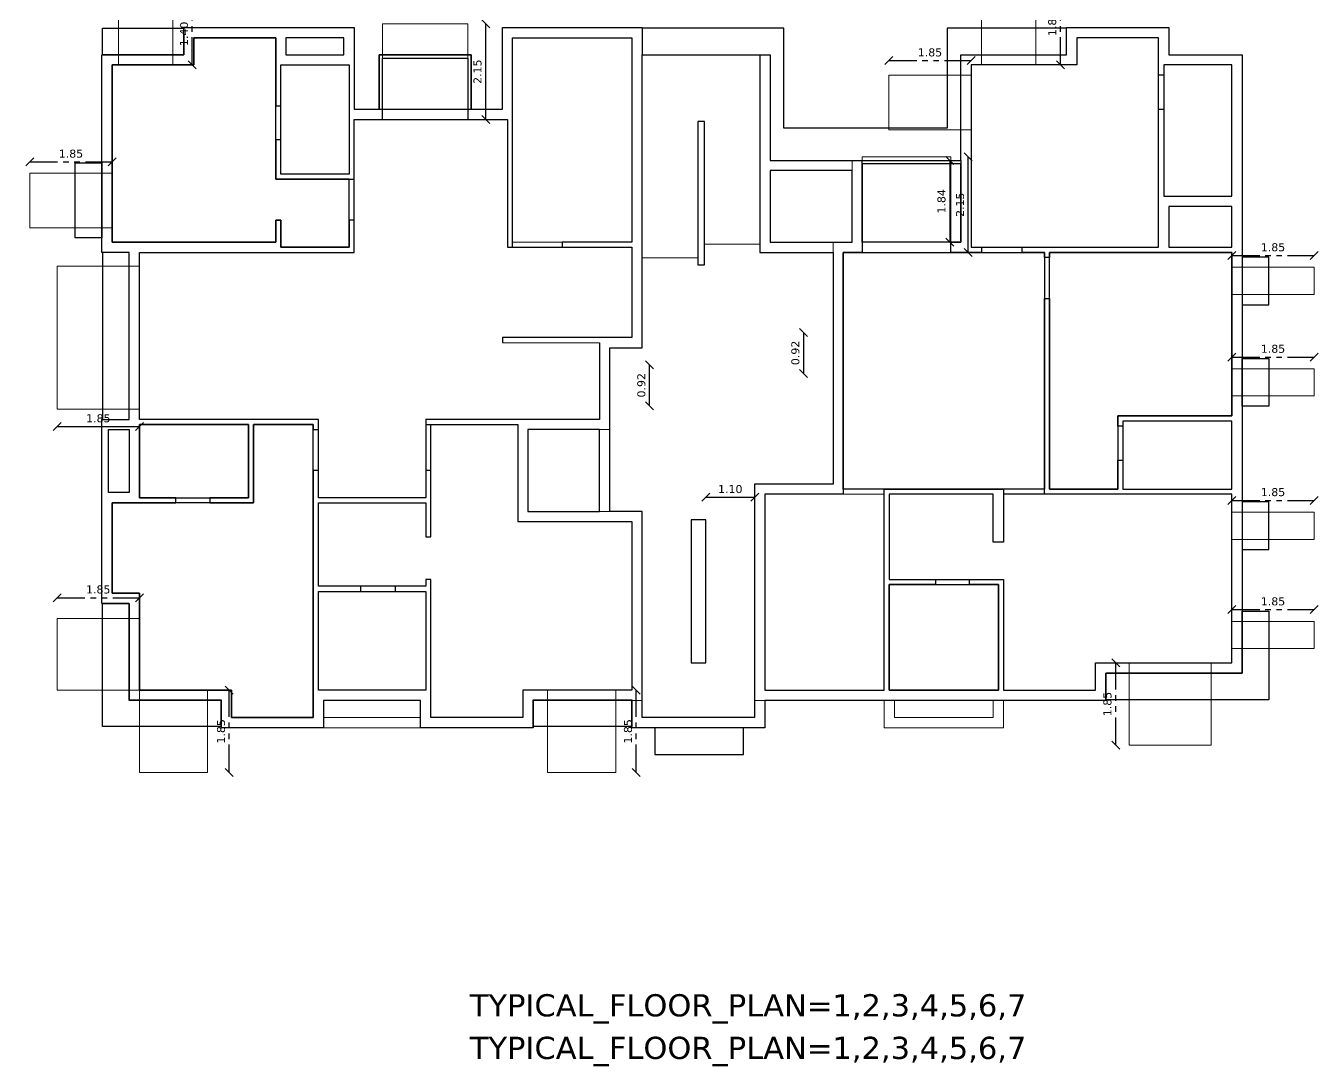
# Model space of a CAD drawing. Header units: metres. Extents: x 609 to 1377, y 679 to 857.
# Drawn here: x 1028.93 to 1057.99, y 767.67 to 791.08 of the extents above; entities that cross this region are included whole.
import ezdxf

# ---------------------------------------------------------------- set-up
doc = ezdxf.new("R2010")
doc.units = ezdxf.units.M
doc.header["$MEASUREMENT"] = 0
doc.header["$PDMODE"] = 2
doc.header["$PDSIZE"] = 50
doc.linetypes.add('PHANTOM2', pattern=[1.25, 0.625, -0.125, 0.125, -0.125, 0.125, -0.125])
doc.layers.get('0').update_dxf_attribs({"lineweight": 0})
doc.layers.get('Defpoints').update_dxf_attribs({"lineweight": 0})
for name, color, linetype in [('BLK_1_FLR_1_AC_ROOM_1', 117, 'Continuous'), ('BLK_1_FLR_1_AC_ROOM_2', 117, 'Continuous'), ('BLK_1_FLR_1_AC_ROOM_3', 117, 'Continuous'), ('BLK_1_FLR_1_AC_ROOM_4', 117, 'Continuous'), ('BLK_1_FLR_1_AC_ROOM_5', 117, 'Continuous'), ('BLK_1_FLR_1_AC_ROOM_6', 117, 'Continuous'), ('BLK_1_FLR_1_BALCONY_1', 5, 'Continuous'), ('BLK_1_FLR_1_BLT_UP_AREA', 1, 'Continuous'), ('BLK_1_FLR_1_BLT_UP_AREA_DEDUCT', 1, 'Continuous'), ('BLK_1_FLR_1_CARPET_AREA', 10, 'Continuous'), ('BLK_1_FLR_1_CHAJJA', 6, 'Continuous'), ('BLK_1_FLR_1_EXIT_WIDTH_DOOR', 2, 'Continuous'), ('BLK_1_FLR_1_EXIT_WIDTH_STAIR', 1, 'Continuous'), ('BLK_1_FLR_1_LIFT_1', 30, 'Continuous'), ('BLK_1_FLR_1_REGULAR_ROOM_1', 117, 'Continuous'), ('BLK_1_FLR_1_REGULAR_ROOM_2', 117, 'Continuous'), ('BLK_1_FLR_1_WC_BATH', 223, 'Continuous'), ('BLK_1_LVL_1_BLDG_FOOT_PRINT', 1, 'Continuous'), ('BLK_1_PROJECTED_BALCONY', 5, 'Continuous')]:
    doc.layers.add(name, color=color, linetype=linetype)
for name, color, linetype, lineweight in [('BLK_1_FLR_1_ACROOM_1_LIGHT_VENTILATION_1', 232, 'Continuous', 0), ('BLK_1_FLR_1_ACROOM_2_LIGHT_VENTILATION_1', 232, 'Continuous', 0), ('BLK_1_FLR_1_ACROOM_2_LIGHT_VENTILATION_2', 232, 'Continuous', 0), ('BLK_1_FLR_1_ACROOM_3_LIGHT_VENTILATION_1', 232, 'Continuous', 0), ('BLK_1_FLR_1_ACROOM_4_LIGHT_VENTILATION_1', 232, 'Continuous', 0), ('BLK_1_FLR_1_ACROOM_4_LIGHT_VENTILATION_2', 232, 'Continuous', 0), ('BLK_1_FLR_1_ACROOM_5_LIGHT_VENTILATION_1', 232, 'Continuous', 0), ('BLK_1_FLR_1_ACROOM_5_LIGHT_VENTILATION_2', 232, 'Continuous', 0), ('BLK_1_FLR_1_ACROOM_6_LIGHT_VENTILATION_1', 232, 'Continuous', 0), ('BLK_1_FLR_1_ACROOM_6_LIGHT_VENTILATION_2', 232, 'Continuous', 0), ('BLK_1_FLR_1_ACROOM_6_LIGHT_VENTILATION_3', 232, 'Continuous', 0), ('BLK_1_FLR_1_FIRESTAIR_1', 1, 'Continuous', 0), ('BLK_1_FLR_1_KITCHEN', 163, 'Continuous', 0), ('BLK_1_FLR_1_ROOM_1_LIGHT_VENTILATION_1', 232, 'Continuous', 0), ('BLK_1_FLR_1_ROOM_1_LIGHT_VENTILATION_2', 232, 'Continuous', 0), ('BLK_1_FLR_1_ROOM_2_LIGHT_VENTILATION_1', 232, 'Continuous', 0), ('BLK_1_FLR_1_UNITFA', 234, 'Continuous', 0), ('BLK_1_FLR_1_UNITFA_DEDUCT', 234, 'Continuous', 0)]:
    doc.layers.add(name, color=color, linetype=linetype, lineweight=lineweight)
doc.layers.add('BLK_1_FLR_1_DA_LIFT_1', color=30, linetype='Continuous', plot=False)
doc.styles.get("Standard").update_dxf_attribs({"font": 'verdana.ttf', "height": 0.18})
doc.dimstyles.get("Standard").update_dxf_attribs({"dimscale": 0, "dimtxt": 0.18, "dimasz": 0.18, "dimexe": 0.18, "dimexo": 0.0625, "dimgap": 0.09, "dimtad": 1, "dimtoh": 1, "dimzin": 0, "dimdsep": 46, "dimtxsty": 'Standard', "dimblk": 'OBLIQUE', "dimcen": 0.09, "dimse1": 1, "dimse2": 1, "dimadec": 0, "dimazin": 0, "dimtfac": 1, "dimtofl": 0, "dimtmove": 0, "dimatfit": 3, "dimldrblk": 'OBLIQUE', "dimfxl": 1, "dimtolj": 1, "dimtzin": 0, "dimarcsym": 0})

# ---------------------------------------------------------------- blocks, each defined once
blk = doc.blocks.new('_Oblique')
at = {"color": 0, "linetype": 'ByBlock', "lineweight": -2}
blk.add_line((-0.5, -0.5), (0.5, 0.5), dxfattribs=at)
blk = doc.blocks.new('*D150')
at = {"layer": 'BLK_1_FLR_1_ROOM_1_LIGHT_VENTILATION_1', "color": 0, "lineweight": -2}
blk.add_line((1029.633, 782.06), (1031.48, 782.06), dxfattribs=at)
at = {"layer": 'Defpoints', "color": 0}
for p in [(1029.633, 782.451), (1031.48, 782.451), (1031.48, 782.06)]:
    blk.add_point(p, dxfattribs=at)
at = {"layer": 'BLK_1_FLR_1_ROOM_1_LIGHT_VENTILATION_1', "color": 0, "lineweight": -2, "xscale": 0.18, "yscale": 0.18, "zscale": 0.18, "rotation": 180}
blk.add_blockref('_Oblique', (1029.633, 782.06), dxfattribs=at)
at = {"layer": 'BLK_1_FLR_1_ROOM_1_LIGHT_VENTILATION_1', "color": 0, "lineweight": -2, "xscale": 0.18, "yscale": 0.18, "zscale": 0.18}
blk.add_blockref('_Oblique', (1031.48, 782.06), dxfattribs=at)
at = {"layer": 'BLK_1_FLR_1_ROOM_1_LIGHT_VENTILATION_1', "color": 0, "insert": (1030.557, 782.244), "char_height": 0.18, "attachment_point": 5}
blk.add_mtext('\\A1;1.85', dxfattribs=at)
blk = doc.blocks.new('*D151')
at = {"layer": 'BLK_1_FLR_1_ROOM_1_LIGHT_VENTILATION_2', "color": 0, "lineweight": -2}
blk.add_line((1039.269, 788.971), (1039.269, 791.118), dxfattribs=at)
at = {"layer": 'Defpoints', "color": 0}
for p in [(1038.864, 791.118), (1039.269, 791.118), (1038.864, 788.971)]:
    blk.add_point(p, dxfattribs=at)
at = {"layer": 'BLK_1_FLR_1_ROOM_1_LIGHT_VENTILATION_2', "color": 0, "lineweight": -2, "xscale": 0.18, "yscale": 0.18, "zscale": 0.18}
for p, rotation in [((1039.269, 791.118), 90), ((1039.269, 788.971), 270)]:
    blk.add_blockref('_Oblique', p, dxfattribs=dict(at, rotation=rotation))
at = {"layer": 'BLK_1_FLR_1_ROOM_1_LIGHT_VENTILATION_2', "color": 0, "insert": (1039.085, 790.045), "char_height": 0.18, "attachment_point": 5, "rotation": 90}
blk.add_mtext('\\A1;2.15', dxfattribs=at)
blk = doc.blocks.new('*D152')
at = {"layer": 'BLK_1_FLR_1_ROOM_2_LIGHT_VENTILATION_1', "color": 0, "lineweight": -2}
blk.add_line((1050.122, 785.978), (1050.122, 788.125), dxfattribs=at)
at = {"layer": 'Defpoints', "color": 0}
for p in [(1049.729, 788.125), (1050.122, 788.125), (1049.729, 785.978)]:
    blk.add_point(p, dxfattribs=at)
at = {"layer": 'BLK_1_FLR_1_ROOM_2_LIGHT_VENTILATION_1', "color": 0, "lineweight": -2, "xscale": 0.18, "yscale": 0.18, "zscale": 0.18}
for p, rotation in [((1050.122, 788.125), 90), ((1050.122, 785.978), 270)]:
    blk.add_blockref('_Oblique', p, dxfattribs=dict(at, rotation=rotation))
at = {"layer": 'BLK_1_FLR_1_ROOM_2_LIGHT_VENTILATION_1', "color": 0, "insert": (1049.938, 787.051), "char_height": 0.18, "attachment_point": 5, "rotation": 90}
blk.add_mtext('\\A1;2.15', dxfattribs=at)
blk = doc.blocks.new('*D173')
at = {"layer": 'BLK_1_FLR_1_EXIT_WIDTH_DOOR', "color": 0, "lineweight": -2}
blk.add_line((1042.953, 782.528), (1042.953, 783.448), dxfattribs=at)
at = {"layer": 'Defpoints', "color": 0}
for p in [(1042.06, 783.448), (1042.953, 783.448), (1042.06, 782.528)]:
    blk.add_point(p, dxfattribs=at)
at = {"layer": 'BLK_1_FLR_1_EXIT_WIDTH_DOOR', "color": 0, "lineweight": -2, "xscale": 0.18, "yscale": 0.18, "zscale": 0.18}
for p, rotation in [((1042.953, 783.448), 90), ((1042.953, 782.528), 270)]:
    blk.add_blockref('_Oblique', p, dxfattribs=dict(at, rotation=rotation))
at = {"layer": 'BLK_1_FLR_1_EXIT_WIDTH_DOOR', "color": 0, "insert": (1042.77, 782.988), "char_height": 0.18, "attachment_point": 5, "rotation": 90}
blk.add_mtext('\\A1;0.92', dxfattribs=at)
blk = doc.blocks.new('*D174')
at = {"layer": 'BLK_1_FLR_1_EXIT_WIDTH_STAIR', "color": 0, "lineweight": -2}
blk.add_line((1044.218, 780.467), (1045.319, 780.467), dxfattribs=at)
at = {"layer": 'Defpoints', "color": 0}
for p in [(1045.319, 780.467), (1044.218, 779.806), (1045.319, 779.806)]:
    blk.add_point(p, dxfattribs=at)
at = {"layer": 'BLK_1_FLR_1_EXIT_WIDTH_STAIR', "color": 0, "lineweight": -2, "xscale": 0.18, "yscale": 0.18, "zscale": 0.18, "rotation": 180}
blk.add_blockref('_Oblique', (1044.218, 780.467), dxfattribs=at)
at = {"layer": 'BLK_1_FLR_1_EXIT_WIDTH_STAIR', "color": 0, "lineweight": -2, "xscale": 0.18, "yscale": 0.18, "zscale": 0.18}
blk.add_blockref('_Oblique', (1045.319, 780.467), dxfattribs=at)
at = {"layer": 'BLK_1_FLR_1_EXIT_WIDTH_STAIR', "color": 0, "insert": (1044.769, 780.651), "char_height": 0.18, "attachment_point": 5}
blk.add_mtext('\\A1;1.10', dxfattribs=at)
blk = doc.blocks.new('*D175')
at = {"layer": 'BLK_1_FLR_1_EXIT_WIDTH_DOOR', "color": 0, "lineweight": -2}
blk.add_line((1046.418, 784.176), (1046.418, 783.256), dxfattribs=at)
at = {"layer": 'Defpoints', "color": 0}
for p in [(1047.312, 784.176), (1046.418, 783.256), (1047.312, 783.256)]:
    blk.add_point(p, dxfattribs=at)
at = {"layer": 'BLK_1_FLR_1_EXIT_WIDTH_DOOR', "color": 0, "lineweight": -2, "xscale": 0.18, "yscale": 0.18, "zscale": 0.18}
for p, rotation in [((1046.418, 784.176), 90), ((1046.418, 783.256), 270)]:
    blk.add_blockref('_Oblique', p, dxfattribs=dict(at, rotation=rotation))
at = {"layer": 'BLK_1_FLR_1_EXIT_WIDTH_DOOR', "color": 0, "insert": (1046.235, 783.716), "char_height": 0.18, "attachment_point": 5, "rotation": 90}
blk.add_mtext('\\A1;0.92', dxfattribs=at)
blk = doc.blocks.new('*D342')
at = {"layer": 'BLK_1_FLR_1_BALCONY_1', "color": 0, "lineweight": -2}
blk.add_line((1049.705, 788.048), (1049.705, 786.208), dxfattribs=at)
at = {"layer": 'Defpoints', "color": 0}
for p in [(1049.957, 788.048), (1049.705, 786.208), (1049.956, 786.208)]:
    blk.add_point(p, dxfattribs=at)
at = {"layer": 'BLK_1_FLR_1_BALCONY_1', "color": 0, "lineweight": -2, "xscale": 0.18, "yscale": 0.18, "zscale": 0.18}
for p, rotation in [((1049.705, 788.048), 90), ((1049.705, 786.208), 270)]:
    blk.add_blockref('_Oblique', p, dxfattribs=dict(at, rotation=rotation))
at = {"layer": 'BLK_1_FLR_1_BALCONY_1', "color": 0, "insert": (1049.521, 787.128), "char_height": 0.18, "attachment_point": 5, "rotation": 90}
blk.add_mtext('\\A1;1.84', dxfattribs=at)
blk = doc.blocks.new('*D343')
at = {"layer": 'BLK_1_FLR_1_ACROOM_1_LIGHT_VENTILATION_1', "color": 0, "linetype": 'PHANTOM2', "lineweight": -2}
blk.add_line((1033.501, 774.276), (1033.501, 776.126), dxfattribs=at)
at = {"layer": 'Defpoints', "color": 0}
for p in [(1033.015, 776.126), (1033.501, 776.126), (1033.015, 774.276)]:
    blk.add_point(p, dxfattribs=at)
at = {"layer": 'BLK_1_FLR_1_ACROOM_1_LIGHT_VENTILATION_1', "color": 0, "lineweight": -2, "xscale": 0.18, "yscale": 0.18, "zscale": 0.18}
for p, rotation in [((1033.501, 776.126), 90), ((1033.501, 774.276), 270)]:
    blk.add_blockref('_Oblique', p, dxfattribs=dict(at, rotation=rotation))
at = {"layer": 'BLK_1_FLR_1_ACROOM_1_LIGHT_VENTILATION_1', "color": 0, "insert": (1033.317, 775.201), "char_height": 0.18, "attachment_point": 5, "rotation": 90}
blk.add_mtext('\\A1;1.85', dxfattribs=at)
blk = doc.blocks.new('*D344')
at = {"layer": 'BLK_1_FLR_1_ACROOM_1_LIGHT_VENTILATION_1', "color": 0, "linetype": 'PHANTOM2', "lineweight": -2}
blk.add_line((1029.63, 778.208), (1031.48, 778.208), dxfattribs=at)
at = {"layer": 'Defpoints', "color": 0}
for p in [(1031.48, 778.208), (1029.63, 777.737), (1031.48, 777.737)]:
    blk.add_point(p, dxfattribs=at)
at = {"layer": 'BLK_1_FLR_1_ACROOM_1_LIGHT_VENTILATION_1', "color": 0, "lineweight": -2, "xscale": 0.18, "yscale": 0.18, "zscale": 0.18, "rotation": 180}
blk.add_blockref('_Oblique', (1029.63, 778.208), dxfattribs=at)
at = {"layer": 'BLK_1_FLR_1_ACROOM_1_LIGHT_VENTILATION_1', "color": 0, "lineweight": -2, "xscale": 0.18, "yscale": 0.18, "zscale": 0.18}
blk.add_blockref('_Oblique', (1031.48, 778.208), dxfattribs=at)
at = {"layer": 'BLK_1_FLR_1_ACROOM_1_LIGHT_VENTILATION_1', "color": 0, "insert": (1030.555, 778.392), "char_height": 0.18, "attachment_point": 5}
blk.add_mtext('\\A1;1.85', dxfattribs=at)
blk = doc.blocks.new('*D345')
at = {"layer": 'BLK_1_FLR_1_ACROOM_2_LIGHT_VENTILATION_1', "color": 0, "linetype": 'PHANTOM2', "lineweight": -2}
blk.add_line((1029.017, 788.015), (1030.867, 788.015), dxfattribs=at)
at = {"layer": 'Defpoints', "color": 0}
for p in [(1030.867, 788.015), (1029.017, 787.76), (1030.867, 787.76)]:
    blk.add_point(p, dxfattribs=at)
at = {"layer": 'BLK_1_FLR_1_ACROOM_2_LIGHT_VENTILATION_1', "color": 0, "lineweight": -2, "xscale": 0.18, "yscale": 0.18, "zscale": 0.18, "rotation": 180}
blk.add_blockref('_Oblique', (1029.017, 788.015), dxfattribs=at)
at = {"layer": 'BLK_1_FLR_1_ACROOM_2_LIGHT_VENTILATION_1', "color": 0, "lineweight": -2, "xscale": 0.18, "yscale": 0.18, "zscale": 0.18}
blk.add_blockref('_Oblique', (1030.867, 788.015), dxfattribs=at)
at = {"layer": 'BLK_1_FLR_1_ACROOM_2_LIGHT_VENTILATION_1', "color": 0, "insert": (1029.942, 788.199), "char_height": 0.18, "attachment_point": 5}
blk.add_mtext('\\A1;1.85', dxfattribs=at)
blk = doc.blocks.new('*D346')
at = {"layer": 'BLK_1_FLR_1_ACROOM_2_LIGHT_VENTILATION_2', "color": 0, "linetype": 'PHANTOM2', "lineweight": -2}
blk.add_line((1032.669, 790.195), (1032.669, 791.595), dxfattribs=at)
at = {"layer": 'Defpoints', "color": 0}
for p in [(1032.233, 791.595), (1032.669, 791.595), (1032.233, 790.195)]:
    blk.add_point(p, dxfattribs=at)
at = {"layer": 'BLK_1_FLR_1_ACROOM_2_LIGHT_VENTILATION_2', "color": 0, "lineweight": -2, "xscale": 0.18, "yscale": 0.18, "zscale": 0.18}
for p, rotation in [((1032.669, 791.595), 90), ((1032.669, 790.195), 270)]:
    blk.add_blockref('_Oblique', p, dxfattribs=dict(at, rotation=rotation))
at = {"layer": 'BLK_1_FLR_1_ACROOM_2_LIGHT_VENTILATION_2', "color": 0, "insert": (1032.485, 790.895), "char_height": 0.18, "attachment_point": 5, "rotation": 90}
blk.add_mtext('\\A1;1.40', dxfattribs=at)
blk = doc.blocks.new('*D347')
at = {"layer": 'BLK_1_FLR_1_ACROOM_4_LIGHT_VENTILATION_1', "color": 0, "linetype": 'PHANTOM2', "lineweight": -2}
blk.add_line((1048.337, 790.293), (1050.187, 790.293), dxfattribs=at)
at = {"layer": 'Defpoints', "color": 0}
for p in [(1050.187, 790.293), (1048.337, 789.965), (1050.187, 789.964)]:
    blk.add_point(p, dxfattribs=at)
at = {"layer": 'BLK_1_FLR_1_ACROOM_4_LIGHT_VENTILATION_1', "color": 0, "lineweight": -2, "xscale": 0.18, "yscale": 0.18, "zscale": 0.18, "rotation": 180}
blk.add_blockref('_Oblique', (1048.337, 790.293), dxfattribs=at)
at = {"layer": 'BLK_1_FLR_1_ACROOM_4_LIGHT_VENTILATION_1', "color": 0, "lineweight": -2, "xscale": 0.18, "yscale": 0.18, "zscale": 0.18}
blk.add_blockref('_Oblique', (1050.187, 790.293), dxfattribs=at)
at = {"layer": 'BLK_1_FLR_1_ACROOM_4_LIGHT_VENTILATION_1', "color": 0, "insert": (1049.262, 790.477), "char_height": 0.18, "attachment_point": 5}
blk.add_mtext('\\A1;1.85', dxfattribs=at)
blk = doc.blocks.new('*D348')
at = {"layer": 'BLK_1_FLR_1_ACROOM_4_LIGHT_VENTILATION_2', "color": 0, "linetype": 'PHANTOM2', "lineweight": -2}
blk.add_line((1052.196, 790.195), (1052.196, 792.045), dxfattribs=at)
at = {"layer": 'Defpoints', "color": 0}
for p in [(1051.643, 792.045), (1052.196, 792.045), (1051.644, 790.195)]:
    blk.add_point(p, dxfattribs=at)
at = {"layer": 'BLK_1_FLR_1_ACROOM_4_LIGHT_VENTILATION_2', "color": 0, "lineweight": -2, "xscale": 0.18, "yscale": 0.18, "zscale": 0.18}
for p, rotation in [((1052.196, 792.045), 90), ((1052.196, 790.195), 270)]:
    blk.add_blockref('_Oblique', p, dxfattribs=dict(at, rotation=rotation))
at = {"layer": 'BLK_1_FLR_1_ACROOM_4_LIGHT_VENTILATION_2', "color": 0, "insert": (1052.012, 791.12), "char_height": 0.18, "attachment_point": 5, "rotation": 90}
blk.add_mtext('\\A1;1.85', dxfattribs=at)
blk = doc.blocks.new('*D349')
at = {"layer": 'BLK_1_FLR_1_ACROOM_5_LIGHT_VENTILATION_1', "color": 0, "linetype": 'PHANTOM2', "lineweight": -2}
blk.add_line((1056.052, 785.908), (1057.902, 785.908), dxfattribs=at)
at = {"layer": 'Defpoints', "color": 0}
for p in [(1056.052, 785.644), (1057.902, 785.908), (1057.902, 785.644)]:
    blk.add_point(p, dxfattribs=at)
at = {"layer": 'BLK_1_FLR_1_ACROOM_5_LIGHT_VENTILATION_1', "color": 0, "lineweight": -2, "xscale": 0.18, "yscale": 0.18, "zscale": 0.18, "rotation": 180}
blk.add_blockref('_Oblique', (1056.052, 785.908), dxfattribs=at)
at = {"layer": 'BLK_1_FLR_1_ACROOM_5_LIGHT_VENTILATION_1', "color": 0, "lineweight": -2, "xscale": 0.18, "yscale": 0.18, "zscale": 0.18}
blk.add_blockref('_Oblique', (1057.902, 785.908), dxfattribs=at)
at = {"layer": 'BLK_1_FLR_1_ACROOM_5_LIGHT_VENTILATION_1', "color": 0, "insert": (1056.977, 786.092), "char_height": 0.18, "attachment_point": 5}
blk.add_mtext('\\A1;1.85', dxfattribs=at)
blk = doc.blocks.new('*D350')
at = {"layer": 'BLK_1_FLR_1_ACROOM_5_LIGHT_VENTILATION_2', "color": 0, "linetype": 'PHANTOM2', "lineweight": -2}
blk.add_line((1056.052, 783.624), (1057.902, 783.624), dxfattribs=at)
at = {"layer": 'Defpoints', "color": 0}
for p in [(1057.902, 783.624), (1056.052, 783.36), (1057.902, 783.36)]:
    blk.add_point(p, dxfattribs=at)
at = {"layer": 'BLK_1_FLR_1_ACROOM_5_LIGHT_VENTILATION_2', "color": 0, "lineweight": -2, "xscale": 0.18, "yscale": 0.18, "zscale": 0.18, "rotation": 180}
blk.add_blockref('_Oblique', (1056.052, 783.624), dxfattribs=at)
at = {"layer": 'BLK_1_FLR_1_ACROOM_5_LIGHT_VENTILATION_2', "color": 0, "lineweight": -2, "xscale": 0.18, "yscale": 0.18, "zscale": 0.18}
blk.add_blockref('_Oblique', (1057.902, 783.624), dxfattribs=at)
at = {"layer": 'BLK_1_FLR_1_ACROOM_5_LIGHT_VENTILATION_2', "color": 0, "insert": (1056.977, 783.808), "char_height": 0.18, "attachment_point": 5}
blk.add_mtext('\\A1;1.85', dxfattribs=at)
blk = doc.blocks.new('*D351')
at = {"layer": 'BLK_1_FLR_1_ACROOM_6_LIGHT_VENTILATION_1', "color": 0, "linetype": 'PHANTOM2', "lineweight": -2}
blk.add_line((1056.052, 780.398), (1057.902, 780.398), dxfattribs=at)
at = {"layer": 'Defpoints', "color": 0}
for p in [(1057.902, 780.398), (1056.052, 780.134), (1057.902, 780.134)]:
    blk.add_point(p, dxfattribs=at)
at = {"layer": 'BLK_1_FLR_1_ACROOM_6_LIGHT_VENTILATION_1', "color": 0, "lineweight": -2, "xscale": 0.18, "yscale": 0.18, "zscale": 0.18, "rotation": 180}
blk.add_blockref('_Oblique', (1056.052, 780.398), dxfattribs=at)
at = {"layer": 'BLK_1_FLR_1_ACROOM_6_LIGHT_VENTILATION_1', "color": 0, "lineweight": -2, "xscale": 0.18, "yscale": 0.18, "zscale": 0.18}
blk.add_blockref('_Oblique', (1057.902, 780.398), dxfattribs=at)
at = {"layer": 'BLK_1_FLR_1_ACROOM_6_LIGHT_VENTILATION_1', "color": 0, "insert": (1056.977, 780.582), "char_height": 0.18, "attachment_point": 5}
blk.add_mtext('\\A1;1.85', dxfattribs=at)
blk = doc.blocks.new('*D352')
at = {"layer": 'BLK_1_FLR_1_ACROOM_6_LIGHT_VENTILATION_2', "color": 0, "linetype": 'PHANTOM2', "lineweight": -2}
blk.add_line((1056.052, 777.94), (1057.902, 777.94), dxfattribs=at)
at = {"layer": 'Defpoints', "color": 0}
for p in [(1057.902, 777.94), (1056.052, 777.676), (1057.902, 777.676)]:
    blk.add_point(p, dxfattribs=at)
at = {"layer": 'BLK_1_FLR_1_ACROOM_6_LIGHT_VENTILATION_2', "color": 0, "lineweight": -2, "xscale": 0.18, "yscale": 0.18, "zscale": 0.18, "rotation": 180}
blk.add_blockref('_Oblique', (1056.052, 777.94), dxfattribs=at)
at = {"layer": 'BLK_1_FLR_1_ACROOM_6_LIGHT_VENTILATION_2', "color": 0, "lineweight": -2, "xscale": 0.18, "yscale": 0.18, "zscale": 0.18}
blk.add_blockref('_Oblique', (1057.902, 777.94), dxfattribs=at)
at = {"layer": 'BLK_1_FLR_1_ACROOM_6_LIGHT_VENTILATION_2', "color": 0, "insert": (1056.977, 778.124), "char_height": 0.18, "attachment_point": 5}
blk.add_mtext('\\A1;1.85', dxfattribs=at)
blk = doc.blocks.new('*D353')
at = {"layer": 'BLK_1_FLR_1_ACROOM_6_LIGHT_VENTILATION_3', "color": 0, "linetype": 'PHANTOM2', "lineweight": -2}
blk.add_line((1053.438, 774.89), (1053.438, 776.74), dxfattribs=at)
at = {"layer": 'Defpoints', "color": 0}
for p in [(1053.438, 776.74), (1053.745, 776.74), (1053.745, 774.89)]:
    blk.add_point(p, dxfattribs=at)
at = {"layer": 'BLK_1_FLR_1_ACROOM_6_LIGHT_VENTILATION_3', "color": 0, "lineweight": -2, "xscale": 0.18, "yscale": 0.18, "zscale": 0.18}
for p, rotation in [((1053.438, 776.74), 90), ((1053.438, 774.89), 270)]:
    blk.add_blockref('_Oblique', p, dxfattribs=dict(at, rotation=rotation))
at = {"layer": 'BLK_1_FLR_1_ACROOM_6_LIGHT_VENTILATION_3', "color": 0, "insert": (1053.254, 775.815), "char_height": 0.18, "attachment_point": 5, "rotation": 90}
blk.add_mtext('\\A1;1.85', dxfattribs=at)
blk = doc.blocks.new('*D354')
at = {"layer": 'BLK_1_FLR_1_ACROOM_3_LIGHT_VENTILATION_1', "color": 0, "linetype": 'PHANTOM2', "lineweight": -2}
blk.add_line((1042.655, 774.276), (1042.655, 776.126), dxfattribs=at)
at = {"layer": 'Defpoints', "color": 0}
for p in [(1042.194, 776.126), (1042.655, 776.126), (1042.194, 774.276)]:
    blk.add_point(p, dxfattribs=at)
at = {"layer": 'BLK_1_FLR_1_ACROOM_3_LIGHT_VENTILATION_1', "color": 0, "lineweight": -2, "xscale": 0.18, "yscale": 0.18, "zscale": 0.18}
for p, rotation in [((1042.655, 776.126), 90), ((1042.655, 774.276), 270)]:
    blk.add_blockref('_Oblique', p, dxfattribs=dict(at, rotation=rotation))
at = {"layer": 'BLK_1_FLR_1_ACROOM_3_LIGHT_VENTILATION_1', "color": 0, "insert": (1042.47, 775.201), "char_height": 0.18, "attachment_point": 5, "rotation": 90}
blk.add_mtext('\\A1;1.85', dxfattribs=at)

msp = doc.modelspace()

# ---------------------------------------------------------------- linework, layer by layer
at = {"layer": 'BLK_1_FLR_1_AC_ROOM_1', "color": 1}
msp.add_lwpolyline([(1031.48, 776.126), (1033.55, 776.126), (1033.55, 775.513), (1035.39, 775.513), (1035.39, 782.106), (1034.048, 782.106), (1034.048, 780.343), (1030.867, 780.343), (1030.867, 778.311), (1031.48, 778.311)], close=True, dxfattribs=at)
at = {"layer": 'BLK_1_FLR_1_AC_ROOM_2', "color": 1}
msp.add_lwpolyline([(1034.662, 786.093), (1036.195, 786.093), (1036.195, 787.626), (1034.548, 787.626), (1034.548, 790.808), (1032.708, 790.808), (1032.708, 790.195), (1030.867, 790.195), (1030.867, 786.208), (1034.547, 786.208), (1034.547, 786.706), (1034.662, 786.706)], close=True, dxfattribs=at)
at = {"layer": 'BLK_1_FLR_1_AC_ROOM_3', "color": 1}
msp.add_lwpolyline([(1038.035, 775.513), (1038.035, 778.618), (1037.92, 778.618), (1037.92, 778.465), (1035.505, 778.465), (1035.505, 780.343), (1037.92, 780.343), (1037.92, 779.576), (1038.035, 779.576), (1038.035, 782.106), (1039.99, 782.106), (1039.99, 779.921), (1042.558, 779.921), (1042.558, 776.126), (1040.105, 776.126), (1040.105, 775.513)], close=True, dxfattribs=at)
at = {"layer": 'BLK_1_FLR_1_AC_ROOM_4', "color": 1}
msp.add_lwpolyline([(1050.187, 786.093), (1054.403, 786.093), (1054.403, 790.808), (1052.563, 790.808), (1052.563, 790.195), (1050.187, 790.195)], close=True, dxfattribs=at)
at = {"layer": 'BLK_1_FLR_1_AC_ROOM_5', "color": 1}
msp.add_lwpolyline([(1051.95, 785.978), (1056.052, 785.978), (1056.052, 782.298), (1053.483, 782.298), (1053.483, 780.65), (1051.95, 780.65)], close=True, dxfattribs=at)
at = {"layer": 'BLK_1_FLR_1_AC_ROOM_6', "color": 1}
msp.add_lwpolyline([(1052.985, 776.126), (1052.985, 776.74), (1056.052, 776.74), (1056.052, 780.534), (1050.915, 780.534), (1050.915, 779.461), (1050.685, 779.461), (1050.685, 780.535), (1048.347, 780.535), (1048.347, 778.618), (1050.915, 778.618), (1050.915, 776.126)], close=True, dxfattribs=at)
at = {"layer": 'BLK_1_FLR_1_ACROOM_1_LIGHT_VENTILATION_1'}
for points in [[(1031.48, 776.126), (1029.63, 776.126), (1029.63, 777.737), (1031.48, 777.737)], [(1033.015, 776.126), (1033.015, 774.276), (1031.48, 774.276), (1031.48, 776.126)]]:
    msp.add_lwpolyline(points, close=True, dxfattribs=at)
at = {"layer": 'BLK_1_FLR_1_ACROOM_2_LIGHT_VENTILATION_1'}
msp.add_lwpolyline([(1030.867, 786.534), (1029.017, 786.534), (1029.017, 787.76), (1030.867, 787.76)], close=True, dxfattribs=at)
at = {"layer": 'BLK_1_FLR_1_ACROOM_2_LIGHT_VENTILATION_2'}
msp.add_lwpolyline([(1031.007, 790.195), (1031.007, 791.595), (1032.233, 791.595), (1032.233, 790.195)], close=True, dxfattribs=at)
at = {"layer": 'BLK_1_FLR_1_ACROOM_3_LIGHT_VENTILATION_1'}
msp.add_lwpolyline([(1040.661, 776.126), (1040.661, 774.276), (1042.194, 774.276), (1042.194, 776.126)], close=True, dxfattribs=at)
at = {"layer": 'BLK_1_FLR_1_ACROOM_4_LIGHT_VENTILATION_1'}
msp.add_lwpolyline([(1050.187, 788.738), (1048.337, 788.738), (1048.337, 789.965), (1050.187, 789.965)], close=True, dxfattribs=at)
at = {"layer": 'BLK_1_FLR_1_ACROOM_4_LIGHT_VENTILATION_2'}
msp.add_lwpolyline([(1050.417, 790.195), (1050.417, 792.045), (1051.643, 792.045), (1051.644, 790.195)], close=True, dxfattribs=at)
at = {"layer": 'BLK_1_FLR_1_ACROOM_5_LIGHT_VENTILATION_1'}
msp.add_lwpolyline([(1056.052, 785.644), (1057.902, 785.644), (1057.902, 785.031), (1056.052, 785.031)], close=True, dxfattribs=at)
at = {"layer": 'BLK_1_FLR_1_ACROOM_5_LIGHT_VENTILATION_2'}
msp.add_lwpolyline([(1056.052, 783.36), (1057.902, 783.36), (1057.902, 782.747), (1056.052, 782.747)], close=True, dxfattribs=at)
at = {"layer": 'BLK_1_FLR_1_ACROOM_6_LIGHT_VENTILATION_1'}
msp.add_lwpolyline([(1056.052, 780.134), (1057.902, 780.134), (1057.902, 779.521), (1056.052, 779.521)], close=True, dxfattribs=at)
at = {"layer": 'BLK_1_FLR_1_ACROOM_6_LIGHT_VENTILATION_2'}
msp.add_lwpolyline([(1056.052, 777.676), (1057.902, 777.676), (1057.902, 777.063), (1056.052, 777.063)], close=True, dxfattribs=at)
at = {"layer": 'BLK_1_FLR_1_ACROOM_6_LIGHT_VENTILATION_3'}
msp.add_lwpolyline([(1055.585, 776.74), (1055.585, 774.89), (1053.745, 774.89), (1053.745, 776.74)], close=True, dxfattribs=at)
at = {"layer": 'BLK_1_FLR_1_BALCONY_1'}
msp.add_lwpolyline([(1047.738, 788.048), (1049.957, 788.048), (1049.959, 786.208), (1047.739, 786.208)], close=True, dxfattribs=at)
at = {"layer": 'BLK_1_FLR_1_BLT_UP_AREA', "color": 3}
msp.add_lwpolyline([(1031.25, 775.896), (1031.25, 778.081), (1030.637, 778.081), (1030.637, 782.221), (1031.25, 782.221), (1031.25, 785.978), (1030.637, 785.978), (1030.637, 790.425), (1032.478, 790.425), (1032.478, 791.038), (1036.31, 791.038), (1036.31, 789.198), (1036.871, 789.198), (1036.871, 790.425), (1038.941, 790.425), (1038.941, 789.198), (1039.645, 789.198), (1039.645, 791.038), (1042.788, 791.038), (1042.788, 790.425), (1045.668, 790.425), (1045.668, 788.048), (1049.957, 788.048), (1049.957, 790.424), (1052.333, 790.424), (1052.333, 791.038), (1054.633, 791.038), (1054.633, 790.425), (1056.282, 790.425), (1056.282, 776.51), (1053.215, 776.51), (1053.215, 775.896), (1045.548, 775.896), (1045.548, 775.283), (1042.558, 775.283), (1042.558, 775.896), (1040.335, 775.896), (1040.335, 775.283), (1037.805, 775.283), (1037.805, 775.896), (1035.62, 775.896), (1035.62, 775.283), (1033.32, 775.283), (1033.32, 775.896)], close=True, dxfattribs=at)
at = {"layer": 'BLK_1_FLR_1_BLT_UP_AREA_DEDUCT', "color": 3}
for points in [[(1034.777, 790.425), (1036.08, 790.425), (1036.08, 790.808), (1034.777, 790.808)], [(1044.038, 785.701), (1044.188, 785.701), (1044.188, 788.921), (1044.038, 788.921)], [(1054.633, 786.093), (1056.052, 786.093), (1056.052, 787.013), (1054.633, 787.013)], [(1031.25, 780.573), (1030.789, 780.573), (1030.789, 781.991), (1031.25, 781.991)], [(1043.887, 776.739), (1044.219, 776.739), (1044.219, 779.959), (1043.887, 779.959)]]:
    msp.add_lwpolyline(points, close=True, dxfattribs=at)
at = {"layer": 'BLK_1_FLR_1_CARPET_AREA', "color": 25}
for points in [[(1041.83, 782.221), (1037.92, 782.221), (1037.92, 782.106), (1039.99, 782.106), (1039.99, 779.921), (1042.558, 779.921), (1042.558, 776.126), (1040.105, 776.126), (1040.105, 775.513), (1038.035, 775.513), (1038.035, 778.618), (1037.92, 778.618), (1037.92, 778.465), (1037.23, 778.465), (1037.23, 778.35), (1037.92, 778.35), (1037.92, 776.126), (1035.505, 776.126), (1035.505, 778.35), (1036.463, 778.35), (1036.463, 778.465), (1035.505, 778.465), (1035.505, 780.343), (1037.92, 780.343), (1037.92, 779.576), (1038.035, 779.576), (1038.035, 781.071), (1037.92, 781.071), (1037.92, 780.458), (1035.505, 780.458), (1035.505, 781.071), (1035.39, 781.071), (1035.39, 775.513), (1033.55, 775.513), (1033.55, 776.126), (1031.48, 776.126), (1031.48, 778.311), (1030.867, 778.311), (1030.867, 780.343), (1032.298, 780.343), (1032.298, 780.458), (1031.48, 780.458), (1031.48, 782.106), (1033.933, 782.106), (1033.933, 780.458), (1033.064, 780.458), (1033.064, 780.343), (1034.048, 780.343), (1034.048, 782.106), (1035.39, 782.106), (1035.39, 781.991), (1035.505, 781.991), (1035.505, 782.221), (1031.48, 782.221), (1031.48, 785.978), (1036.31, 785.978), (1036.31, 786.706), (1036.195, 786.706), (1036.195, 786.093), (1034.662, 786.093), (1034.662, 786.706), (1034.547, 786.706), (1034.547, 786.208), (1030.867, 786.208), (1030.867, 790.195), (1032.708, 790.195), (1032.708, 790.808), (1034.548, 790.808), (1034.548, 789.275), (1034.662, 789.275), (1034.662, 790.195), (1036.195, 790.195), (1036.195, 787.741), (1034.662, 787.741), (1034.662, 788.508), (1034.548, 788.508), (1034.548, 787.626), (1036.31, 787.626), (1036.31, 788.968), (1036.948, 788.968), (1036.948, 790.348), (1038.864, 790.348), (1038.864, 788.968), (1039.76, 788.968), (1039.76, 786.093), (1039.875, 786.093), (1039.875, 790.808), (1042.558, 790.808), (1042.558, 786.208), (1040.986, 786.208), (1040.986, 786.093), (1042.558, 786.093), (1042.558, 784.061), (1039.645, 784.061), (1039.645, 783.947), (1041.83, 783.946)], [(1047.312, 780.535), (1045.548, 780.535), (1045.548, 776.126), (1048.232, 776.126), (1048.232, 780.65), (1050.915, 780.65), (1050.915, 779.461), (1050.685, 779.461), (1050.685, 780.535), (1048.347, 780.535), (1048.347, 778.618), (1049.382, 778.618), (1049.382, 778.503), (1048.347, 778.503), (1048.347, 776.126), (1050.8, 776.126), (1050.8, 778.503), (1050.148, 778.503), (1050.148, 778.618), (1050.915, 778.618), (1050.915, 776.126), (1052.985, 776.126), (1052.985, 776.74), (1056.052, 776.74), (1056.052, 780.534), (1051.835, 780.534), (1051.835, 784.943), (1051.95, 784.943), (1051.95, 780.65), (1053.483, 780.65), (1053.483, 781.301), (1053.598, 781.301), (1053.598, 780.65), (1056.052, 780.649), (1056.052, 782.183), (1053.598, 782.183), (1053.598, 782.068), (1053.483, 782.068), (1053.483, 782.298), (1056.052, 782.298), (1056.052, 785.978), (1051.95, 785.978), (1051.95, 785.863), (1051.835, 785.863), (1051.835, 785.978), (1051.337, 785.978), (1051.337, 786.093), (1054.403, 786.093), (1054.403, 789.198), (1054.518, 789.198), (1054.518, 787.243), (1056.052, 787.243), (1056.052, 790.195), (1054.518, 790.195), (1054.518, 789.965), (1054.403, 789.965), (1054.403, 790.808), (1052.563, 790.808), (1052.563, 790.195), (1050.187, 790.195), (1050.187, 786.093), (1050.417, 786.093), (1050.417, 785.978), (1049.727, 785.978), (1049.727, 786.208), (1049.957, 786.208), (1049.957, 787.971), (1047.738, 787.971), (1047.738, 785.978), (1047.312, 785.978)], [(1042.06, 783.831), (1042.788, 783.831), (1042.789, 790.425), (1045.438, 790.425), (1045.438, 785.978), (1047.082, 785.978), (1047.082, 780.765), (1045.318, 780.765), (1045.318, 775.513), (1042.788, 775.513), (1042.788, 780.151), (1042.06, 780.151)]]:
    msp.add_lwpolyline(points, close=True, dxfattribs=at)
at = {"layer": 'BLK_1_FLR_1_CHAJJA'}
for points in [[(1032.478, 791.025), (1032.478, 790.425), (1030.65, 790.425), (1030.65, 791.025)], [(1052.333, 791.025), (1049.65, 791.025), (1049.65, 788.776), (1045.975, 788.776), (1045.975, 791.025), (1042.788, 791.025), (1042.788, 790.425), (1045.668, 790.425), (1045.668, 788.048), (1049.957, 788.048), (1049.957, 790.424), (1052.333, 790.425)], [(1030.637, 786.304), (1030.037, 786.304), (1030.037, 787.99), (1030.637, 787.99)], [(1030.65, 782.221), (1031.25, 782.221), (1031.25, 785.978), (1030.65, 785.978)], [(1056.282, 784.801), (1056.882, 784.801), (1056.882, 785.874), (1056.282, 785.874)], [(1056.882, 782.517), (1056.282, 782.517), (1056.282, 783.59), (1056.882, 783.59)], [(1056.282, 779.291), (1056.882, 779.291), (1056.882, 780.364), (1056.282, 780.364)], [(1030.65, 778.081), (1031.25, 778.081), (1031.25, 775.91), (1033.32, 775.91), (1033.32, 775.31), (1030.65, 775.31)], [(1053.215, 775.91), (1053.215, 776.51), (1056.282, 776.51), (1056.282, 777.906), (1056.882, 777.906), (1056.882, 775.91)], [(1040.335, 775.31), (1040.335, 775.91), (1042.558, 775.91), (1042.558, 775.31)], [(1043.073, 775.283), (1043.073, 774.683), (1045.067, 774.683), (1045.067, 775.283)]]:
    msp.add_lwpolyline(points, close=True, dxfattribs=at)
at = {"layer": 'BLK_1_FLR_1_DA_LIFT_1'}
msp.add_lwpolyline([(1045.668, 786.208), (1047.508, 786.208), (1047.508, 787.818), (1045.668, 787.818)], close=True, dxfattribs=at)
at = {"layer": 'BLK_1_FLR_1_FIRESTAIR_1'}
msp.add_lwpolyline([(1042.788, 785.854), (1042.788, 790.425), (1045.438, 790.425), (1045.438, 786.161), (1044.188, 786.161), (1044.188, 788.921), (1044.038, 788.921), (1044.038, 785.854)], close=True, dxfattribs=at)
at = {"layer": 'BLK_1_FLR_1_KITCHEN', "color": 1}
for points in [[(1042.558, 786.208), (1039.875, 786.208), (1039.875, 790.808), (1042.558, 790.808)], [(1048.232, 776.126), (1045.548, 776.126), (1045.548, 780.535), (1048.232, 780.535)]]:
    msp.add_lwpolyline(points, close=True, dxfattribs=at)
at = {"layer": 'BLK_1_FLR_1_LIFT_1'}
msp.add_lwpolyline([(1040.22, 780.151), (1041.83, 780.151), (1041.83, 781.991), (1040.22, 781.991)], close=True, dxfattribs=at)
at = {"layer": 'BLK_1_FLR_1_REGULAR_ROOM_1', "color": 1}
msp.add_lwpolyline([(1031.48, 782.221), (1031.48, 785.978), (1036.31, 785.978), (1036.31, 788.968), (1039.76, 788.968), (1039.76, 786.093), (1042.558, 786.093), (1042.558, 784.061), (1039.645, 784.061), (1039.645, 783.947), (1041.83, 783.946), (1041.83, 782.221), (1037.92, 782.222), (1037.92, 780.458), (1035.505, 780.458), (1035.505, 782.221)], close=True, dxfattribs=at)
at = {"layer": 'BLK_1_FLR_1_REGULAR_ROOM_2', "color": 1}
msp.add_lwpolyline([(1047.312, 785.979), (1051.835, 785.979), (1051.835, 780.65), (1047.312, 780.65)], close=True, dxfattribs=at)
at = {"layer": 'BLK_1_FLR_1_ROOM_1_LIGHT_VENTILATION_1'}
msp.add_lwpolyline([(1031.48, 782.451), (1031.48, 785.671), (1029.63, 785.671), (1029.63, 782.451)], close=True, dxfattribs=at)
at = {"layer": 'BLK_1_FLR_1_ROOM_1_LIGHT_VENTILATION_2'}
msp.add_lwpolyline([(1036.948, 788.968), (1036.948, 791.118), (1038.864, 791.118), (1038.864, 788.968)], close=True, dxfattribs=at)
at = {"layer": 'BLK_1_FLR_1_ROOM_2_LIGHT_VENTILATION_1'}
msp.add_lwpolyline([(1047.738, 785.979), (1047.738, 788.129), (1049.729, 788.129), (1049.729, 785.978)], close=True, dxfattribs=at)
at = {"layer": 'BLK_1_FLR_1_UNITFA'}
for points in [[(1031.25, 775.896), (1033.32, 775.896), (1033.32, 775.283), (1040.335, 775.283), (1040.335, 775.896), (1042.788, 775.896), (1042.788, 780.151), (1040.22, 780.151), (1040.22, 781.991), (1042.06, 781.991), (1042.06, 783.831), (1042.788, 783.831), (1042.788, 791.038), (1039.645, 791.038), (1039.645, 789.198), (1038.941, 789.198), (1038.941, 790.425), (1036.871, 790.425), (1036.871, 789.198), (1036.31, 789.198), (1036.31, 791.038), (1032.478, 791.038), (1032.478, 790.425), (1030.637, 790.425), (1030.637, 785.978), (1031.25, 785.978), (1031.25, 782.221), (1030.637, 782.221), (1030.637, 778.081), (1031.25, 778.081)], [(1045.318, 780.765), (1047.082, 780.765), (1047.082, 786.208), (1047.508, 786.208), (1047.508, 788.048), (1049.957, 788.048), (1049.956, 790.424), (1052.333, 790.424), (1052.333, 791.038), (1054.633, 791.038), (1054.633, 790.425), (1056.282, 790.425), (1056.282, 776.51), (1053.215, 776.51), (1053.215, 775.896), (1050.915, 775.896), (1050.915, 775.283), (1048.232, 775.283), (1048.232, 775.896), (1045.318, 775.896)]]:
    msp.add_lwpolyline(points, close=True, dxfattribs=at)
at = {"layer": 'BLK_1_FLR_1_UNITFA_DEDUCT'}
for points in [[(1034.777, 790.425), (1036.08, 790.425), (1036.08, 790.808), (1034.777, 790.808)], [(1054.633, 786.093), (1056.052, 786.093), (1056.052, 787.013), (1054.633, 787.013)], [(1030.789, 780.573), (1031.25, 780.573), (1031.25, 781.991), (1030.789, 781.991)], [(1035.62, 775.513), (1037.805, 775.513), (1037.805, 775.896), (1035.62, 775.896)], [(1048.462, 775.513), (1050.685, 775.513), (1050.685, 775.896), (1048.462, 775.896)]]:
    msp.add_lwpolyline(points, close=True, dxfattribs=at)
at = {"layer": 'BLK_1_FLR_1_WC_BATH'}
for points in [[(1034.662, 790.195), (1036.195, 790.195), (1036.195, 787.741), (1034.662, 787.741)], [(1054.518, 787.243), (1056.052, 787.243), (1056.052, 790.195), (1054.518, 790.195)], [(1053.598, 780.65), (1056.052, 780.65), (1056.052, 782.183), (1053.598, 782.183)], [(1031.48, 780.458), (1033.933, 780.458), (1033.933, 782.106), (1031.48, 782.106)], [(1048.347, 778.503), (1050.8, 778.503), (1050.8, 776.126), (1048.347, 776.126)], [(1037.92, 776.126), (1035.505, 776.126), (1035.505, 778.35), (1037.92, 778.35)]]:
    msp.add_lwpolyline(points, close=True, dxfattribs=at)
at = {"layer": 'BLK_1_LVL_1_BLDG_FOOT_PRINT'}
msp.add_lwpolyline([(1031.25, 775.896), (1031.25, 778.081), (1030.637, 778.081), (1030.637, 782.221), (1031.25, 782.221), (1031.25, 785.978), (1030.637, 785.978), (1030.637, 790.425), (1032.478, 790.425), (1032.478, 791.038), (1036.31, 791.038), (1036.31, 789.198), (1036.871, 789.198), (1036.871, 790.425), (1038.941, 790.425), (1038.941, 789.198), (1039.645, 789.198), (1039.645, 791.038), (1042.788, 791.038), (1042.788, 790.425), (1045.668, 790.425), (1045.668, 788.048), (1049.957, 788.048), (1049.957, 790.424), (1052.333, 790.424), (1052.333, 791.038), (1054.633, 791.038), (1054.633, 790.425), (1056.282, 790.425), (1056.282, 776.51), (1053.215, 776.51), (1053.215, 775.896), (1045.548, 775.896), (1045.548, 775.283), (1042.558, 775.283), (1042.558, 775.896), (1040.335, 775.896), (1040.335, 775.283), (1037.805, 775.283), (1037.805, 775.896), (1035.62, 775.896), (1035.62, 775.283), (1033.32, 775.283), (1033.32, 775.896)], close=True, dxfattribs=at)
at = {"layer": 'BLK_1_PROJECTED_BALCONY'}
msp.add_lwpolyline([(1036.871, 789.198), (1038.941, 789.198), (1038.941, 790.425), (1036.871, 790.425)], close=True, dxfattribs=at)

# ---------------------------------------------------------------- texts
at = {"layer": 'BLK_1_FLR_1_BLT_UP_AREA', "color": 25, "insert": (1038.912, 769.286), "char_height": 0.5, "attachment_point": 1}
msp.add_mtext_dynamic_manual_height_columns('TYPICAL_FLOOR_PLAN=1,2,3,4,5,6,7', width=10.59707, gutter_width=0.9, heights=[0], dxfattribs=at)
at = {"layer": 'BLK_1_FLR_1_BLT_UP_AREA_DEDUCT', "color": 25, "insert": (1038.912, 768.328), "char_height": 0.5, "attachment_point": 1}
msp.add_mtext_dynamic_manual_height_columns('TYPICAL_FLOOR_PLAN=1,2,3,4,5,6,7', width=10.59707, gutter_width=0.9, heights=[0], dxfattribs=at)

# ---------------------------------------------------------------- dimensions: what is measured, and where the dimension line sits
at = {"layer": 'BLK_1_FLR_1_ACROOM_1_LIGHT_VENTILATION_1'}
dim = msp.add_linear_dim(base=(1031.48, 778.208), p1=(1029.63, 777.737), p2=(1031.48, 777.737), dimstyle='Standard', override={"dimscale": 1, "dimfxl": 0, "dimarcsym": 2}, dxfattribs=at)
dim.commit()
dim.dimension.update_dxf_attribs({"geometry": '*D344', "text_midpoint": (1030.555, 778.392)})
dim = msp.add_linear_dim(base=(1033.501, 776.126), p1=(1033.015, 774.276), p2=(1033.015, 776.126), angle=90, dimstyle='Standard', override={"dimscale": 1, "dimfxl": 0, "dimarcsym": 2}, dxfattribs=at)
dim.commit()
dim.dimension.update_dxf_attribs({"geometry": '*D343', "text_midpoint": (1033.317, 775.201)})
at = {"layer": 'BLK_1_FLR_1_ACROOM_2_LIGHT_VENTILATION_1'}
dim = msp.add_linear_dim(base=(1030.867, 788.015), p1=(1029.017, 787.76), p2=(1030.867, 787.76), dimstyle='Standard', override={"dimscale": 1, "dimfxl": 0, "dimarcsym": 2}, dxfattribs=at)
dim.commit()
dim.dimension.update_dxf_attribs({"geometry": '*D345', "text_midpoint": (1029.942, 788.199)})
at = {"layer": 'BLK_1_FLR_1_ACROOM_2_LIGHT_VENTILATION_2'}
dim = msp.add_linear_dim(base=(1032.669, 791.595), p1=(1032.233, 790.195), p2=(1032.233, 791.595), angle=90, dimstyle='Standard', override={"dimscale": 1, "dimfxl": 0, "dimarcsym": 2}, dxfattribs=at)
dim.commit()
dim.dimension.update_dxf_attribs({"geometry": '*D346', "text_midpoint": (1032.485, 790.895)})
at = {"layer": 'BLK_1_FLR_1_ACROOM_3_LIGHT_VENTILATION_1'}
dim = msp.add_linear_dim(base=(1042.655, 776.126), p1=(1042.194, 774.276), p2=(1042.194, 776.126), angle=90, dimstyle='Standard', override={"dimscale": 1, "dimfxl": 0, "dimarcsym": 2}, dxfattribs=at)
dim.commit()
dim.dimension.update_dxf_attribs({"geometry": '*D354', "text_midpoint": (1042.47, 775.201)})
at = {"layer": 'BLK_1_FLR_1_ACROOM_4_LIGHT_VENTILATION_1'}
dim = msp.add_linear_dim(base=(1050.187, 790.293), p1=(1048.337, 789.965), p2=(1050.187, 789.964), dimstyle='Standard', override={"dimscale": 1, "dimfxl": 0, "dimarcsym": 2}, dxfattribs=at)
dim.commit()
dim.dimension.update_dxf_attribs({"geometry": '*D347', "text_midpoint": (1049.262, 790.477)})
at = {"layer": 'BLK_1_FLR_1_ACROOM_4_LIGHT_VENTILATION_2'}
dim = msp.add_linear_dim(base=(1052.196, 792.045), p1=(1051.644, 790.195), p2=(1051.643, 792.045), angle=90, dimstyle='Standard', override={"dimscale": 1, "dimfxl": 0, "dimarcsym": 2}, dxfattribs=at)
dim.commit()
dim.dimension.update_dxf_attribs({"geometry": '*D348', "text_midpoint": (1052.012, 791.12)})
at = {"layer": 'BLK_1_FLR_1_ACROOM_5_LIGHT_VENTILATION_1'}
dim = msp.add_linear_dim(base=(1057.902, 785.908), p1=(1056.052, 785.644), p2=(1057.902, 785.644), dimstyle='Standard', override={"dimscale": 1, "dimfxl": 0, "dimarcsym": 2}, dxfattribs=at)
dim.commit()
dim.dimension.update_dxf_attribs({"geometry": '*D349', "text_midpoint": (1056.977, 786.092)})
at = {"layer": 'BLK_1_FLR_1_ACROOM_5_LIGHT_VENTILATION_2'}
dim = msp.add_linear_dim(base=(1057.902, 783.624), p1=(1056.052, 783.36), p2=(1057.902, 783.36), dimstyle='Standard', override={"dimscale": 1, "dimfxl": 0, "dimarcsym": 2}, dxfattribs=at)
dim.commit()
dim.dimension.update_dxf_attribs({"geometry": '*D350', "text_midpoint": (1056.977, 783.808)})
at = {"layer": 'BLK_1_FLR_1_ACROOM_6_LIGHT_VENTILATION_1'}
dim = msp.add_linear_dim(base=(1057.902, 780.398), p1=(1056.052, 780.134), p2=(1057.902, 780.134), dimstyle='Standard', override={"dimscale": 1, "dimfxl": 0, "dimarcsym": 2}, dxfattribs=at)
dim.commit()
dim.dimension.update_dxf_attribs({"geometry": '*D351', "text_midpoint": (1056.977, 780.582)})
at = {"layer": 'BLK_1_FLR_1_ACROOM_6_LIGHT_VENTILATION_2'}
dim = msp.add_linear_dim(base=(1057.902, 777.94), p1=(1056.052, 777.676), p2=(1057.902, 777.676), dimstyle='Standard', override={"dimscale": 1, "dimfxl": 0, "dimarcsym": 2}, dxfattribs=at)
dim.commit()
dim.dimension.update_dxf_attribs({"geometry": '*D352', "text_midpoint": (1056.977, 778.124)})
at = {"layer": 'BLK_1_FLR_1_ACROOM_6_LIGHT_VENTILATION_3'}
dim = msp.add_linear_dim(base=(1053.438, 776.74), p1=(1053.745, 774.89), p2=(1053.745, 776.74), angle=90, dimstyle='Standard', override={"dimscale": 1, "dimfxl": 0, "dimarcsym": 2}, dxfattribs=at)
dim.commit()
dim.dimension.update_dxf_attribs({"geometry": '*D353', "text_midpoint": (1053.254, 775.815)})
at = {"layer": 'BLK_1_FLR_1_BALCONY_1'}
dim = msp.add_linear_dim(base=(1049.705, 786.208), p1=(1049.957, 788.048), p2=(1049.956, 786.208), angle=90, dimstyle='Standard', override={"dimscale": 1}, dxfattribs=at)
dim.commit()
dim.dimension.update_dxf_attribs({"geometry": '*D342', "text_midpoint": (1049.521, 787.128)})
at = {"layer": 'BLK_1_FLR_1_EXIT_WIDTH_DOOR'}
for base, p1, p2, angle, picture, middle in [((1046.418, 783.256), (1047.312, 784.176), (1047.312, 783.256), 270, '*D175', (1046.235, 783.716)), ((1042.953, 783.448), (1042.06, 782.528), (1042.06, 783.448), 90, '*D173', (1042.77, 782.988))]:
    dim = msp.add_linear_dim(base=base, p1=p1, p2=p2, angle=angle, dimstyle='Standard', override={"dimscale": 1}, dxfattribs=at)
    dim.commit()
    dim.dimension.update_dxf_attribs({"geometry": picture, "text_midpoint": middle})
at = {"layer": 'BLK_1_FLR_1_EXIT_WIDTH_STAIR'}
dim = msp.add_linear_dim(base=(1045.319, 780.467), p1=(1044.218, 779.806), p2=(1045.319, 779.806), dimstyle='Standard', override={"dimscale": 1}, dxfattribs=at)
dim.commit()
dim.dimension.update_dxf_attribs({"geometry": '*D174', "text_midpoint": (1044.769, 780.651)})
at = {"layer": 'BLK_1_FLR_1_ROOM_1_LIGHT_VENTILATION_1'}
dim = msp.add_linear_dim(base=(1031.48, 782.06), p1=(1029.633, 782.451), p2=(1031.48, 782.451), dimstyle='Standard', override={"dimscale": 1}, dxfattribs=at)
dim.commit()
dim.dimension.update_dxf_attribs({"geometry": '*D150', "text_midpoint": (1030.557, 782.244)})
at = {"layer": 'BLK_1_FLR_1_ROOM_1_LIGHT_VENTILATION_2'}
dim = msp.add_linear_dim(base=(1039.269, 791.118), p1=(1038.864, 788.971), p2=(1038.864, 791.118), angle=90, dimstyle='Standard', override={"dimscale": 1}, dxfattribs=at)
dim.commit()
dim.dimension.update_dxf_attribs({"geometry": '*D151', "text_midpoint": (1039.085, 790.045)})
at = {"layer": 'BLK_1_FLR_1_ROOM_2_LIGHT_VENTILATION_1'}
dim = msp.add_linear_dim(base=(1050.122, 788.125), p1=(1049.729, 785.978), p2=(1049.729, 788.125), angle=90, dimstyle='Standard', override={"dimscale": 1}, dxfattribs=at)
dim.commit()
dim.dimension.update_dxf_attribs({"geometry": '*D152', "text_midpoint": (1049.938, 787.051)})

doc.saveas('drawing.dxf')
